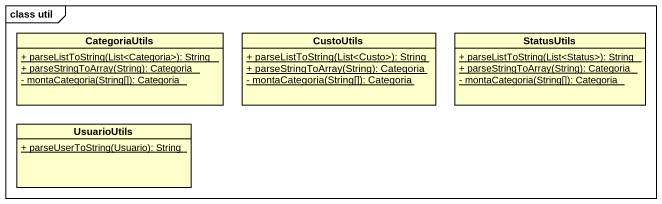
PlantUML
@startuml
mainframe class util
hide circle
hide empty members
skinparam classAttributeIconSize 0
class CategoriaUtils {
  {static} + parseListToString(List<Categoria>): String
  {static} + parseStringToArray(String): Categoria
  {static} - montaCategoria(String[]): Categoria
}
class CustoUtils {
  {static} + parseListToString(List<Custo>): String
  {static} + parseStringToArray(String): Categoria
  {static} - montaCategoria(String[]): Categoria
}
class StatusUtils {
  {static} + parseListToString(List<Status>): String
  {static} + parseStringToArray(String): Categoria
  {static} - montaCategoria(String[]): Categoria
}
class UsuarioUtils {
  {static} + parseUserToString(Usuario): String
}
@enduml
